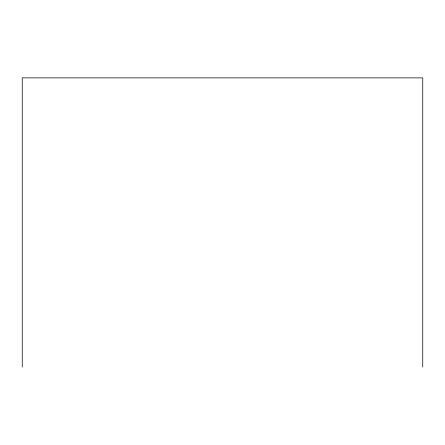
<?xml version="1.0" encoding="UTF-8"?>
<svg xmlns="http://www.w3.org/2000/svg" width="445" height="445" viewBox="0 0 445 445"><rect width="100%" height="100%" fill="white"/><g stroke="black" fill="none" stroke-linecap="round" stroke-linejoin="round"><path stroke-width="0.67" d="M422.75 367.119L422.75 77.881L22.25 77.881L22.25 367.119"/></g></svg>
